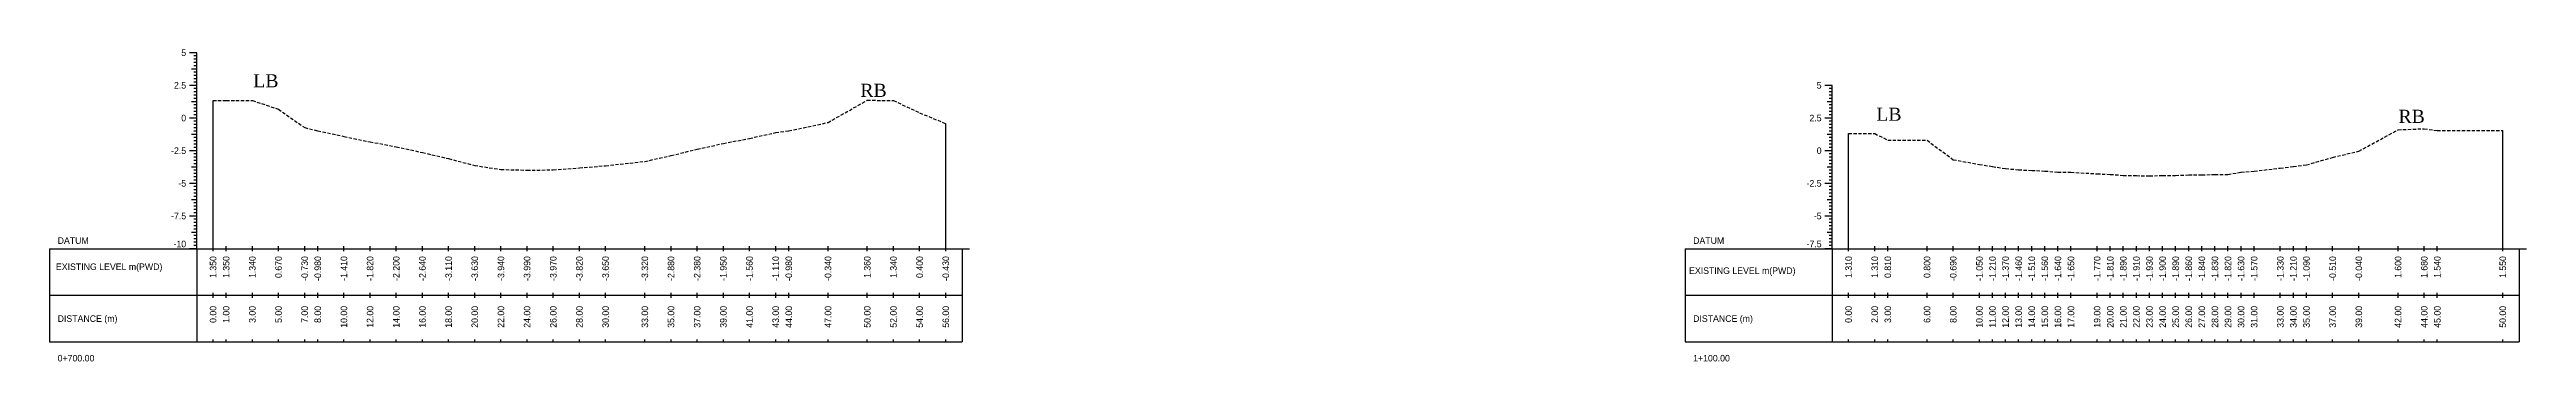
# Model space of a CAD drawing. Header units: inches. Extents: x 6579 to 9220, y -2276 to -1013.
# Drawn here: x 7030.2 to 7219.5, y -1494.5 to -1470.6 of the extents above; entities that cross this region are included whole.
import ezdxf
from ezdxf.enums import TextEntityAlignment as Align

# ---------------------------------------------------------------- set-up
doc = ezdxf.new("R2010")
doc.units = ezdxf.units.IN
doc.header["$MEASUREMENT"] = 0
doc.linetypes.add('HIDDEN', pattern=[0.375, 0.25, -0.125])
doc.layers.add('CS_Drawing', color=7, linetype='Continuous')
doc.layers.add('GL', color=3, linetype='HIDDEN')
doc.styles.add('romans', font='romans.shx')

msp = doc.modelspace()

# ---------------------------------------------------------------- linework, layer by layer
at = {"layer": 'CS_Drawing'}
for p, q in [((7041.45, -1470.89), (7040.89, -1470.89)), ((7041.45, -1470.89), (7041.06, -1470.89)), ((7041.45, -1470.89), (7041.22, -1470.89)), ((7041.45, -1485.89), (7041.45, -1470.89)), ((7041.45, -1472.14), (7041.06, -1472.14)), ((7041.45, -1471.14), (7041.22, -1471.14)), ((7041.45, -1471.39), (7041.22, -1471.39)), ((7041.45, -1471.64), (7041.22, -1471.64)), ((7041.45, -1471.89), (7041.22, -1471.89)), ((7041.45, -1472.14), (7041.22, -1472.14)), ((7041.45, -1472.39), (7041.22, -1472.39)), ((7041.45, -1472.64), (7041.22, -1472.64)), ((7041.45, -1473.39), (7040.89, -1473.39)), ((7041.45, -1473.39), (7041.06, -1473.39)), ((7041.45, -1474.64), (7041.06, -1474.64)), ((7041.45, -1472.89), (7041.22, -1472.89)), ((7041.45, -1473.14), (7041.22, -1473.14)), ((7041.45, -1473.39), (7041.22, -1473.39)), ((7041.45, -1473.64), (7041.22, -1473.64)), ((7041.45, -1473.89), (7041.22, -1473.89)), ((7041.45, -1474.14), (7041.22, -1474.14)), ((7041.45, -1474.39), (7041.22, -1474.39)), ((7041.45, -1474.64), (7041.22, -1474.64)), ((7042.7, -1485.89), (7042.7, -1474.54)), ((7166.45, -1473.39), (7165.89, -1473.39)), ((7166.45, -1473.39), (7166.06, -1473.39)), ((7166.45, -1474.64), (7166.06, -1474.64)), ((7166.45, -1473.39), (7166.22, -1473.39)), ((7166.45, -1473.64), (7166.22, -1473.64)), ((7166.45, -1473.89), (7166.22, -1473.89)), ((7166.45, -1474.14), (7166.22, -1474.14)), ((7166.45, -1474.39), (7166.22, -1474.39)), ((7166.45, -1474.64), (7166.22, -1474.64)), ((7166.45, -1485.89), (7166.45, -1473.39)), ((7041.45, -1475.89), (7040.89, -1475.89)), ((7041.45, -1475.89), (7041.06, -1475.89)), ((7041.45, -1474.89), (7041.22, -1474.89)), ((7041.45, -1475.14), (7041.22, -1475.14)), ((7041.45, -1475.39), (7041.22, -1475.39)), ((7041.45, -1475.64), (7041.22, -1475.64)), ((7041.45, -1475.89), (7041.22, -1475.89)), ((7041.45, -1476.14), (7041.22, -1476.14)), ((7041.45, -1476.39), (7041.22, -1476.39)), ((7098.7, -1485.89), (7098.7, -1476.32)), ((7166.45, -1475.89), (7165.89, -1475.89)), ((7166.45, -1475.89), (7166.06, -1475.89)), ((7166.45, -1474.89), (7166.22, -1474.89)), ((7166.45, -1475.14), (7166.22, -1475.14)), ((7166.45, -1475.39), (7166.22, -1475.39)), ((7166.45, -1475.64), (7166.22, -1475.64)), ((7166.45, -1475.89), (7166.22, -1475.89)), ((7166.45, -1476.14), (7166.22, -1476.14)), ((7166.45, -1476.39), (7166.22, -1476.39)), ((7041.45, -1478.39), (7040.89, -1478.39)), ((7041.45, -1477.14), (7041.06, -1477.14)), ((7041.45, -1478.39), (7041.06, -1478.39)), ((7041.45, -1476.64), (7041.22, -1476.64)), ((7041.45, -1476.89), (7041.22, -1476.89)), ((7041.45, -1477.14), (7041.22, -1477.14)), ((7041.45, -1477.39), (7041.22, -1477.39)), ((7041.45, -1477.64), (7041.22, -1477.64)), ((7041.45, -1477.89), (7041.22, -1477.89)), ((7041.45, -1478.14), (7041.22, -1478.14)), ((7041.45, -1478.39), (7041.22, -1478.39)), ((7166.45, -1478.39), (7165.89, -1478.39)), ((7166.45, -1477.14), (7166.06, -1477.14)), ((7166.45, -1478.39), (7166.06, -1478.39)), ((7166.45, -1476.64), (7166.22, -1476.64)), ((7166.45, -1476.89), (7166.22, -1476.89)), ((7166.45, -1477.14), (7166.22, -1477.14)), ((7166.45, -1477.39), (7166.22, -1477.39)), ((7166.45, -1477.64), (7166.22, -1477.64)), ((7166.45, -1477.89), (7166.22, -1477.89)), ((7166.45, -1478.14), (7166.22, -1478.14)), ((7166.45, -1478.39), (7166.22, -1478.39)), ((7167.7, -1485.89), (7167.7, -1477.08)), ((7217.7, -1485.89), (7217.7, -1476.84)), ((7041.45, -1479.64), (7041.06, -1479.64)), ((7041.45, -1478.64), (7041.22, -1478.64)), ((7041.45, -1478.89), (7041.22, -1478.89)), ((7041.45, -1479.14), (7041.22, -1479.14)), ((7041.45, -1479.39), (7041.22, -1479.39)), ((7041.45, -1479.64), (7041.22, -1479.64)), ((7041.45, -1479.89), (7041.22, -1479.89)), ((7041.45, -1480.14), (7041.22, -1480.14)), ((7041.45, -1480.39), (7041.22, -1480.39)), ((7166.45, -1479.64), (7166.06, -1479.64)), ((7166.45, -1478.64), (7166.22, -1478.64)), ((7166.45, -1478.89), (7166.22, -1478.89)), ((7166.45, -1479.14), (7166.22, -1479.14)), ((7166.45, -1479.39), (7166.22, -1479.39)), ((7166.45, -1479.64), (7166.22, -1479.64)), ((7166.45, -1479.89), (7166.22, -1479.89)), ((7166.45, -1480.14), (7166.22, -1480.14)), ((7166.45, -1480.39), (7166.22, -1480.39)), ((7041.45, -1480.89), (7040.89, -1480.89)), ((7041.45, -1480.89), (7041.06, -1480.89)), ((7041.45, -1482.14), (7041.06, -1482.14)), ((7041.45, -1480.64), (7041.22, -1480.64)), ((7041.45, -1480.89), (7041.22, -1480.89)), ((7041.45, -1481.14), (7041.22, -1481.14)), ((7041.45, -1481.39), (7041.22, -1481.39)), ((7041.45, -1481.64), (7041.22, -1481.64)), ((7041.45, -1481.89), (7041.22, -1481.89)), ((7041.45, -1482.14), (7041.22, -1482.14)), ((7166.45, -1480.89), (7165.89, -1480.89)), ((7166.45, -1480.89), (7166.06, -1480.89)), ((7166.45, -1482.14), (7166.06, -1482.14)), ((7166.45, -1480.64), (7166.22, -1480.64)), ((7166.45, -1480.89), (7166.22, -1480.89)), ((7166.45, -1481.14), (7166.22, -1481.14)), ((7166.45, -1481.39), (7166.22, -1481.39)), ((7166.45, -1481.64), (7166.22, -1481.64)), ((7166.45, -1481.89), (7166.22, -1481.89)), ((7166.45, -1482.14), (7166.22, -1482.14)), ((7041.45, -1483.39), (7040.89, -1483.39)), ((7041.45, -1483.39), (7041.06, -1483.39)), ((7041.45, -1482.39), (7041.22, -1482.39)), ((7041.45, -1482.64), (7041.22, -1482.64)), ((7041.45, -1482.89), (7041.22, -1482.89)), ((7041.45, -1483.14), (7041.22, -1483.14)), ((7041.45, -1483.39), (7041.22, -1483.39)), ((7041.45, -1483.64), (7041.22, -1483.64)), ((7041.45, -1483.89), (7041.22, -1483.89)), ((7041.45, -1484.14), (7041.22, -1484.14)), ((7166.45, -1483.39), (7165.89, -1483.39)), ((7166.45, -1483.39), (7166.06, -1483.39)), ((7166.45, -1482.39), (7166.22, -1482.39)), ((7166.45, -1482.64), (7166.22, -1482.64)), ((7166.45, -1482.89), (7166.22, -1482.89)), ((7166.45, -1483.14), (7166.22, -1483.14)), ((7166.45, -1483.39), (7166.22, -1483.39)), ((7166.45, -1483.64), (7166.22, -1483.64)), ((7166.45, -1483.89), (7166.22, -1483.89)), ((7166.45, -1484.14), (7166.22, -1484.14)), ((7030.2, -1485.89), (7041.45, -1485.89)), ((7030.2, -1485.89), (7030.2, -1493.02)), ((7041.45, -1485.89), (7040.89, -1485.89)), ((7041.45, -1484.64), (7041.06, -1484.64)), ((7041.45, -1485.89), (7041.06, -1485.89)), ((7041.45, -1484.39), (7041.22, -1484.39)), ((7041.45, -1484.64), (7041.22, -1484.64)), ((7041.45, -1484.89), (7041.22, -1484.89)), ((7041.45, -1485.14), (7041.22, -1485.14)), ((7041.45, -1485.39), (7041.22, -1485.39)), ((7041.45, -1485.64), (7041.22, -1485.64)), ((7041.45, -1485.89), (7041.22, -1485.89)), ((7041.45, -1485.89), (7099.95, -1485.89)), ((7041.45, -1485.89), (7041.45, -1493.02)), ((7042.7, -1486.08), (7042.7, -1485.71)), ((7043.7, -1486.08), (7043.7, -1485.71)), ((7045.7, -1486.08), (7045.7, -1485.71)), ((7047.7, -1486.08), (7047.7, -1485.71)), ((7049.7, -1486.08), (7049.7, -1485.71)), ((7050.7, -1486.08), (7050.7, -1485.71)), ((7052.7, -1486.08), (7052.7, -1485.71)), ((7054.7, -1486.08), (7054.7, -1485.71)), ((7056.7, -1486.08), (7056.7, -1485.71)), ((7058.7, -1486.08), (7058.7, -1485.71)), ((7060.7, -1486.08), (7060.7, -1485.71)), ((7062.7, -1486.08), (7062.7, -1485.71)), ((7064.7, -1486.08), (7064.7, -1485.71)), ((7066.7, -1486.08), (7066.7, -1485.71)), ((7068.7, -1486.08), (7068.7, -1485.71)), ((7070.7, -1486.08), (7070.7, -1485.71)), ((7072.7, -1486.08), (7072.7, -1485.71)), ((7075.7, -1486.08), (7075.7, -1485.71)), ((7077.7, -1486.08), (7077.7, -1485.71)), ((7079.7, -1486.08), (7079.7, -1485.71)), ((7081.7, -1486.08), (7081.7, -1485.71)), ((7083.7, -1486.08), (7083.7, -1485.71)), ((7085.7, -1486.08), (7085.7, -1485.71)), ((7086.7, -1486.08), (7086.7, -1485.71)), ((7089.7, -1486.08), (7089.7, -1485.71)), ((7092.7, -1486.08), (7092.7, -1485.71)), ((7094.7, -1486.08), (7094.7, -1485.71)), ((7096.7, -1486.08), (7096.7, -1485.71)), ((7098.7, -1486.08), (7098.7, -1485.71)), ((7099.95, -1485.89), (7100.51, -1485.89)), ((7099.95, -1485.89), (7100.34, -1485.89)), ((7099.95, -1485.89), (7100.17, -1485.89)), ((7099.95, -1485.89), (7099.95, -1493.02)), ((7155.2, -1485.89), (7166.45, -1485.89)), ((7155.2, -1485.89), (7155.2, -1493.02)), ((7166.45, -1485.89), (7165.89, -1485.89)), ((7166.45, -1484.64), (7166.06, -1484.64)), ((7166.45, -1485.89), (7166.06, -1485.89)), ((7166.45, -1484.39), (7166.22, -1484.39)), ((7166.45, -1484.64), (7166.22, -1484.64)), ((7166.45, -1484.89), (7166.22, -1484.89)), ((7166.45, -1485.14), (7166.22, -1485.14)), ((7166.45, -1485.39), (7166.22, -1485.39)), ((7166.45, -1485.64), (7166.22, -1485.64)), ((7166.45, -1485.89), (7166.22, -1485.89)), ((7166.45, -1485.89), (7218.95, -1485.89)), ((7166.45, -1485.89), (7166.45, -1493.02)), ((7167.7, -1486.08), (7167.7, -1485.71)), ((7169.7, -1486.08), (7169.7, -1485.71)), ((7170.7, -1486.08), (7170.7, -1485.71)), ((7173.7, -1486.08), (7173.7, -1485.71)), ((7175.7, -1486.08), (7175.7, -1485.71)), ((7177.7, -1486.08), (7177.7, -1485.71)), ((7178.7, -1486.08), (7178.7, -1485.71)), ((7179.7, -1486.08), (7179.7, -1485.71)), ((7180.7, -1486.08), (7180.7, -1485.71)), ((7181.7, -1486.08), (7181.7, -1485.71)), ((7182.7, -1486.08), (7182.7, -1485.71)), ((7183.7, -1486.08), (7183.7, -1485.71)), ((7184.7, -1486.08), (7184.7, -1485.71)), ((7186.7, -1486.08), (7186.7, -1485.71)), ((7187.7, -1486.08), (7187.7, -1485.71)), ((7188.7, -1486.08), (7188.7, -1485.71)), ((7189.7, -1486.08), (7189.7, -1485.71)), ((7190.7, -1486.08), (7190.7, -1485.71)), ((7191.7, -1486.08), (7191.7, -1485.71)), ((7192.7, -1486.08), (7192.7, -1485.71)), ((7193.7, -1486.08), (7193.7, -1485.71)), ((7194.7, -1486.08), (7194.7, -1485.71)), ((7195.7, -1486.08), (7195.7, -1485.71)), ((7196.7, -1486.08), (7196.7, -1485.71)), ((7197.7, -1486.08), (7197.7, -1485.71)), ((7198.7, -1486.08), (7198.7, -1485.71)), ((7200.7, -1486.08), (7200.7, -1485.71)), ((7201.7, -1486.08), (7201.7, -1485.71)), ((7202.7, -1486.08), (7202.7, -1485.71)), ((7204.7, -1486.08), (7204.7, -1485.71)), ((7206.7, -1486.08), (7206.7, -1485.71)), ((7209.7, -1486.08), (7209.7, -1485.71)), ((7211.7, -1486.08), (7211.7, -1485.71)), ((7212.7, -1486.08), (7212.7, -1485.71)), ((7217.7, -1486.08), (7217.7, -1485.71)), ((7218.95, -1485.89), (7219.51, -1485.89)), ((7218.95, -1485.89), (7219.34, -1485.89)), ((7218.95, -1485.89), (7219.17, -1485.89)), ((7218.95, -1485.89), (7218.95, -1493.02)), ((7030.2, -1489.46), (7041.45, -1489.46)), ((7041.45, -1489.46), (7099.95, -1489.46)), ((7041.45, -1489.46), (7099.95, -1489.46)), ((7042.7, -1489.64), (7042.7, -1489.27)), ((7043.7, -1489.64), (7043.7, -1489.27)), ((7045.7, -1489.64), (7045.7, -1489.27)), ((7047.7, -1489.64), (7047.7, -1489.27)), ((7049.7, -1489.64), (7049.7, -1489.27)), ((7050.7, -1489.64), (7050.7, -1489.27)), ((7052.7, -1489.64), (7052.7, -1489.27)), ((7054.7, -1489.64), (7054.7, -1489.27)), ((7056.7, -1489.64), (7056.7, -1489.27)), ((7058.7, -1489.64), (7058.7, -1489.27)), ((7060.7, -1489.64), (7060.7, -1489.27)), ((7062.7, -1489.64), (7062.7, -1489.27)), ((7064.7, -1489.64), (7064.7, -1489.27)), ((7066.7, -1489.64), (7066.7, -1489.27)), ((7068.7, -1489.64), (7068.7, -1489.27)), ((7070.7, -1489.64), (7070.7, -1489.27)), ((7072.7, -1489.64), (7072.7, -1489.27)), ((7075.7, -1489.64), (7075.7, -1489.27)), ((7077.7, -1489.64), (7077.7, -1489.27)), ((7079.7, -1489.64), (7079.7, -1489.27)), ((7081.7, -1489.64), (7081.7, -1489.27)), ((7083.7, -1489.64), (7083.7, -1489.27)), ((7085.7, -1489.64), (7085.7, -1489.27)), ((7086.7, -1489.64), (7086.7, -1489.27)), ((7089.7, -1489.64), (7089.7, -1489.27)), ((7092.7, -1489.64), (7092.7, -1489.27)), ((7094.7, -1489.64), (7094.7, -1489.27)), ((7096.7, -1489.64), (7096.7, -1489.27)), ((7098.7, -1489.64), (7098.7, -1489.27)), ((7155.2, -1489.46), (7166.45, -1489.46)), ((7166.45, -1489.46), (7218.95, -1489.46)), ((7166.45, -1489.46), (7218.95, -1489.46)), ((7167.7, -1489.64), (7167.7, -1489.27)), ((7169.7, -1489.64), (7169.7, -1489.27)), ((7170.7, -1489.64), (7170.7, -1489.27)), ((7173.7, -1489.64), (7173.7, -1489.27)), ((7175.7, -1489.64), (7175.7, -1489.27)), ((7177.7, -1489.64), (7177.7, -1489.27)), ((7178.7, -1489.64), (7178.7, -1489.27)), ((7179.7, -1489.64), (7179.7, -1489.27)), ((7180.7, -1489.64), (7180.7, -1489.27)), ((7181.7, -1489.64), (7181.7, -1489.27)), ((7182.7, -1489.64), (7182.7, -1489.27)), ((7183.7, -1489.64), (7183.7, -1489.27)), ((7184.7, -1489.64), (7184.7, -1489.27)), ((7186.7, -1489.64), (7186.7, -1489.27)), ((7187.7, -1489.64), (7187.7, -1489.27)), ((7188.7, -1489.64), (7188.7, -1489.27)), ((7189.7, -1489.64), (7189.7, -1489.27)), ((7190.7, -1489.64), (7190.7, -1489.27)), ((7191.7, -1489.64), (7191.7, -1489.27)), ((7192.7, -1489.64), (7192.7, -1489.27)), ((7193.7, -1489.64), (7193.7, -1489.27)), ((7194.7, -1489.64), (7194.7, -1489.27)), ((7195.7, -1489.64), (7195.7, -1489.27)), ((7196.7, -1489.64), (7196.7, -1489.27)), ((7197.7, -1489.64), (7197.7, -1489.27)), ((7198.7, -1489.64), (7198.7, -1489.27)), ((7200.7, -1489.64), (7200.7, -1489.27)), ((7201.7, -1489.64), (7201.7, -1489.27)), ((7202.7, -1489.64), (7202.7, -1489.27)), ((7204.7, -1489.64), (7204.7, -1489.27)), ((7206.7, -1489.64), (7206.7, -1489.27)), ((7209.7, -1489.64), (7209.7, -1489.27)), ((7211.7, -1489.64), (7211.7, -1489.27)), ((7212.7, -1489.64), (7212.7, -1489.27)), ((7217.7, -1489.64), (7217.7, -1489.27)), ((7030.2, -1493.02), (7041.45, -1493.02)), ((7041.45, -1493.02), (7099.95, -1493.02)), ((7042.7, -1493.02), (7042.7, -1492.83)), ((7043.7, -1493.02), (7043.7, -1492.83)), ((7045.7, -1493.02), (7045.7, -1492.83)), ((7047.7, -1493.02), (7047.7, -1492.83)), ((7049.7, -1493.02), (7049.7, -1492.83)), ((7050.7, -1493.02), (7050.7, -1492.83)), ((7052.7, -1493.02), (7052.7, -1492.83)), ((7054.7, -1493.02), (7054.7, -1492.83)), ((7056.7, -1493.02), (7056.7, -1492.83)), ((7058.7, -1493.02), (7058.7, -1492.83)), ((7060.7, -1493.02), (7060.7, -1492.83)), ((7062.7, -1493.02), (7062.7, -1492.83)), ((7064.7, -1493.02), (7064.7, -1492.83)), ((7066.7, -1493.02), (7066.7, -1492.83)), ((7068.7, -1493.02), (7068.7, -1492.83)), ((7070.7, -1493.02), (7070.7, -1492.83)), ((7072.7, -1493.02), (7072.7, -1492.83)), ((7075.7, -1493.02), (7075.7, -1492.83)), ((7077.7, -1493.02), (7077.7, -1492.83)), ((7079.7, -1493.02), (7079.7, -1492.83)), ((7081.7, -1493.02), (7081.7, -1492.83)), ((7083.7, -1493.02), (7083.7, -1492.83)), ((7085.7, -1493.02), (7085.7, -1492.83)), ((7086.7, -1493.02), (7086.7, -1492.83)), ((7089.7, -1493.02), (7089.7, -1492.83)), ((7092.7, -1493.02), (7092.7, -1492.83)), ((7094.7, -1493.02), (7094.7, -1492.83)), ((7096.7, -1493.02), (7096.7, -1492.83)), ((7098.7, -1493.02), (7098.7, -1492.83)), ((7155.2, -1493.02), (7166.45, -1493.02)), ((7166.45, -1493.02), (7218.95, -1493.02)), ((7167.7, -1493.02), (7167.7, -1492.83)), ((7169.7, -1493.02), (7169.7, -1492.83)), ((7170.7, -1493.02), (7170.7, -1492.83)), ((7173.7, -1493.02), (7173.7, -1492.83)), ((7175.7, -1493.02), (7175.7, -1492.83)), ((7177.7, -1493.02), (7177.7, -1492.83)), ((7178.7, -1493.02), (7178.7, -1492.83)), ((7179.7, -1493.02), (7179.7, -1492.83)), ((7180.7, -1493.02), (7180.7, -1492.83)), ((7181.7, -1493.02), (7181.7, -1492.83)), ((7182.7, -1493.02), (7182.7, -1492.83)), ((7183.7, -1493.02), (7183.7, -1492.83)), ((7184.7, -1493.02), (7184.7, -1492.83)), ((7186.7, -1493.02), (7186.7, -1492.83)), ((7187.7, -1493.02), (7187.7, -1492.83)), ((7188.7, -1493.02), (7188.7, -1492.83)), ((7189.7, -1493.02), (7189.7, -1492.83)), ((7190.7, -1493.02), (7190.7, -1492.83)), ((7191.7, -1493.02), (7191.7, -1492.83)), ((7192.7, -1493.02), (7192.7, -1492.83)), ((7193.7, -1493.02), (7193.7, -1492.83)), ((7194.7, -1493.02), (7194.7, -1492.83)), ((7195.7, -1493.02), (7195.7, -1492.83)), ((7196.7, -1493.02), (7196.7, -1492.83)), ((7197.7, -1493.02), (7197.7, -1492.83)), ((7198.7, -1493.02), (7198.7, -1492.83)), ((7200.7, -1493.02), (7200.7, -1492.83)), ((7201.7, -1493.02), (7201.7, -1492.83)), ((7202.7, -1493.02), (7202.7, -1492.83)), ((7204.7, -1493.02), (7204.7, -1492.83)), ((7206.7, -1493.02), (7206.7, -1492.83)), ((7209.7, -1493.02), (7209.7, -1492.83)), ((7211.7, -1493.02), (7211.7, -1492.83)), ((7212.7, -1493.02), (7212.7, -1492.83)), ((7217.7, -1493.02), (7217.7, -1492.83))]:
    msp.add_line(p, q, dxfattribs=at)
at = {"layer": 'GL'}
for points in [[(7042.7, -1474.54), (7043.7, -1474.54), (7045.7, -1474.55), (7047.7, -1475.22), (7049.7, -1476.62), (7050.7, -1476.87), (7052.7, -1477.3), (7054.7, -1477.71), (7056.7, -1478.09), (7058.7, -1478.53), (7060.7, -1479), (7062.7, -1479.52), (7064.7, -1479.83), (7066.7, -1479.88), (7068.7, -1479.86), (7070.7, -1479.71), (7072.7, -1479.54), (7075.7, -1479.21), (7077.7, -1478.77), (7079.7, -1478.27), (7081.7, -1477.84), (7083.7, -1477.45), (7085.7, -1477), (7086.7, -1476.87), (7089.7, -1476.23), (7092.7, -1474.53), (7094.7, -1474.55), (7096.7, -1475.49), (7098.7, -1476.32)], [(7167.7, -1477.08), (7169.7, -1477.08), (7170.7, -1477.58), (7173.7, -1477.59), (7175.7, -1479.08), (7177.7, -1479.44), (7178.7, -1479.6), (7179.7, -1479.76), (7180.7, -1479.85), (7181.7, -1479.9), (7182.7, -1479.95), (7183.7, -1480.03), (7184.7, -1480.04), (7186.7, -1480.16), (7187.7, -1480.2), (7188.7, -1480.28), (7189.7, -1480.3), (7190.7, -1480.32), (7191.7, -1480.29), (7192.7, -1480.28), (7193.7, -1480.25), (7194.7, -1480.23), (7195.7, -1480.22), (7196.7, -1480.21), (7197.7, -1480.04), (7198.7, -1479.96), (7200.7, -1479.72), (7201.7, -1479.6), (7202.7, -1479.48), (7204.7, -1478.9), (7206.7, -1478.43), (7209.7, -1476.79), (7211.7, -1476.71), (7212.7, -1476.85), (7217.7, -1476.84)]]:
    msp.add_lwpolyline(points, dxfattribs=at)

# ---------------------------------------------------------------- texts
at = {"char_height": 1, "width": 263.4059, "attachment_point": 1, "style": 'romans'}
for s, insert in [('{\\fTimes New Roman|b0|i0|c0|p18;LB}', (7045.77, -1472.54)), ('{\\fTimes New Roman|b0|i0|c0|p18;RB}', (7092.17, -1473.27)), ('{\\fTimes New Roman|b0|i0|c0|p18;LB}', (7169.82, -1475.1)), ('{\\fTimes New Roman|b0|i0|c0|p18;RB}', (7209.73, -1475.26))]:
    msp.add_mtext(s, dxfattribs=dict(at, insert=insert))
at = {"layer": 'CS_Drawing'}
for s, p in [('5', (7040.64, -1470.89)), ('2.5', (7040.64, -1473.39)), ('5', (7165.64, -1473.39)), ('0', (7040.64, -1475.89)), ('2.5', (7165.64, -1475.89)), ('-2.5', (7040.64, -1478.39)), ('0', (7165.64, -1478.39)), ('-5', (7040.64, -1480.89)), ('-2.5', (7165.64, -1480.89)), ('-7.5', (7040.64, -1483.39)), ('-5', (7165.64, -1483.39))]:
    msp.add_text(s, height=0.5, dxfattribs=at).set_placement(p, align=Align.MIDDLE_RIGHT)
for s, p in [('DATUM', (7030.82, -1485.27)), ('DATUM', (7155.82, -1485.27)), ('EXISTING LEVEL m(PWD)', (7030.69, -1487.27)), ('EXISTING LEVEL m(PWD)', (7155.51, -1487.57)), ('DISTANCE (m)', (7030.82, -1491.24)), ('DISTANCE (m)', (7155.82, -1491.24)), ('0+700.00', (7030.82, -1494.27)), ('1+100.00', (7155.82, -1494.27))]:
    msp.add_text(s, height=0.5, dxfattribs=at).set_placement(p, align=Align.MIDDLE_LEFT)
for s, p in [('-10', (7040.64, -1485.78)), ('-7.5', (7165.64, -1485.78))]:
    msp.add_text(s, height=0.5, dxfattribs=at).set_placement(p, align=Align.RIGHT)
for s, p in [('1.350', (7042.7, -1486.46)), ('1.350', (7043.7, -1486.46)), ('1.340', (7045.7, -1486.46)), ('0.670', (7047.7, -1486.46)), ('-0.730', (7049.7, -1486.46)), ('-0.980', (7050.7, -1486.46)), ('-1.410', (7052.7, -1486.46)), ('-1.820', (7054.7, -1486.46)), ('-2.200', (7056.7, -1486.46)), ('-2.640', (7058.7, -1486.46)), ('-3.110', (7060.7, -1486.46)), ('-3.630', (7062.7, -1486.46)), ('-3.940', (7064.7, -1486.46)), ('-3.990', (7066.7, -1486.46)), ('-3.970', (7068.7, -1486.46)), ('-3.820', (7070.7, -1486.46)), ('-3.650', (7072.7, -1486.46)), ('-3.320', (7075.7, -1486.46)), ('-2.880', (7077.7, -1486.46)), ('-2.380', (7079.7, -1486.46)), ('-1.950', (7081.7, -1486.46)), ('-1.560', (7083.7, -1486.46)), ('-1.110', (7085.7, -1486.46)), ('-0.980', (7086.7, -1486.46)), ('-0.340', (7089.7, -1486.46)), ('1.360', (7092.7, -1486.46)), ('1.340', (7094.7, -1486.46)), ('0.400', (7096.7, -1486.46)), ('-0.430', (7098.7, -1486.46)), ('1.310', (7167.7, -1486.46)), ('1.310', (7169.7, -1486.46)), ('0.810', (7170.7, -1486.46)), ('0.800', (7173.7, -1486.46)), ('-0.690', (7175.7, -1486.46)), ('-1.050', (7177.7, -1486.46)), ('-1.210', (7178.7, -1486.46)), ('-1.370', (7179.7, -1486.46)), ('-1.460', (7180.7, -1486.46)), ('-1.510', (7181.7, -1486.46)), ('-1.560', (7182.7, -1486.46)), ('-1.640', (7183.7, -1486.46)), ('-1.650', (7184.7, -1486.46)), ('-1.770', (7186.7, -1486.46)), ('-1.810', (7187.7, -1486.46)), ('-1.890', (7188.7, -1486.46)), ('-1.910', (7189.7, -1486.46)), ('-1.930', (7190.7, -1486.46)), ('-1.900', (7191.7, -1486.46)), ('-1.890', (7192.7, -1486.46)), ('-1.860', (7193.7, -1486.46)), ('-1.840', (7194.7, -1486.46)), ('-1.830', (7195.7, -1486.46)), ('-1.820', (7196.7, -1486.46)), ('-1.630', (7197.7, -1486.46)), ('-1.570', (7198.7, -1486.46)), ('-1.330', (7200.7, -1486.46)), ('-1.210', (7201.7, -1486.46)), ('-1.090', (7202.7, -1486.46)), ('-0.510', (7204.7, -1486.46)), ('-0.040', (7206.7, -1486.46)), ('1.600', (7209.7, -1486.46)), ('1.680', (7211.7, -1486.46)), ('1.540', (7212.7, -1486.46)), ('1.550', (7217.7, -1486.46)), ('0.00', (7042.7, -1490.27)), ('1.00', (7043.7, -1490.27)), ('3.00', (7045.7, -1490.27)), ('5.00', (7047.7, -1490.27)), ('7.00', (7049.7, -1490.27)), ('8.00', (7050.7, -1490.27)), ('10.00', (7052.7, -1490.27)), ('12.00', (7054.7, -1490.27)), ('14.00', (7056.7, -1490.27)), ('16.00', (7058.7, -1490.27)), ('18.00', (7060.7, -1490.27)), ('20.00', (7062.7, -1490.27)), ('22.00', (7064.7, -1490.27)), ('24.00', (7066.7, -1490.27)), ('26.00', (7068.7, -1490.27)), ('28.00', (7070.7, -1490.27)), ('30.00', (7072.7, -1490.27)), ('33.00', (7075.7, -1490.27)), ('35.00', (7077.7, -1490.27)), ('37.00', (7079.7, -1490.27)), ('39.00', (7081.7, -1490.27)), ('41.00', (7083.7, -1490.27)), ('43.00', (7085.7, -1490.27)), ('44.00', (7086.7, -1490.27)), ('47.00', (7089.7, -1490.27)), ('50.00', (7092.7, -1490.27)), ('52.00', (7094.7, -1490.27)), ('54.00', (7096.7, -1490.27)), ('56.00', (7098.7, -1490.27)), ('0.00', (7167.7, -1490.27)), ('2.00', (7169.7, -1490.27)), ('3.00', (7170.7, -1490.27)), ('6.00', (7173.7, -1490.27)), ('8.00', (7175.7, -1490.27)), ('10.00', (7177.7, -1490.27)), ('11.00', (7178.7, -1490.27)), ('12.00', (7179.7, -1490.27)), ('13.00', (7180.7, -1490.27)), ('14.00', (7181.7, -1490.27)), ('15.00', (7182.7, -1490.27)), ('16.00', (7183.7, -1490.27)), ('17.00', (7184.7, -1490.27)), ('19.00', (7186.7, -1490.27)), ('20.00', (7187.7, -1490.27)), ('21.00', (7188.7, -1490.27)), ('22.00', (7189.7, -1490.27)), ('23.00', (7190.7, -1490.27)), ('24.00', (7191.7, -1490.27)), ('25.00', (7192.7, -1490.27)), ('26.00', (7193.7, -1490.27)), ('27.00', (7194.7, -1490.27)), ('28.00', (7195.7, -1490.27)), ('29.00', (7196.7, -1490.27)), ('30.00', (7197.7, -1490.27)), ('31.00', (7198.7, -1490.27)), ('33.00', (7200.7, -1490.27)), ('34.00', (7201.7, -1490.27)), ('35.00', (7202.7, -1490.27)), ('37.00', (7204.7, -1490.27)), ('39.00', (7206.7, -1490.27)), ('42.00', (7209.7, -1490.27)), ('44.00', (7211.7, -1490.27)), ('45.00', (7212.7, -1490.27)), ('50.00', (7217.7, -1490.27))]:
    msp.add_text(s, height=0.5, rotation=90, dxfattribs=at).set_placement(p, align=Align.MIDDLE_RIGHT)

doc.saveas('drawing.dxf')
